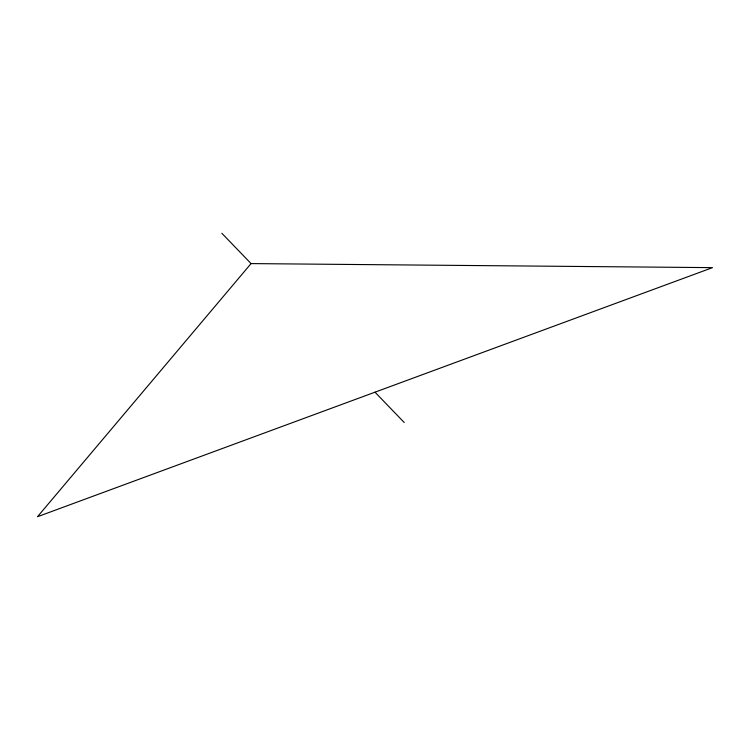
<?xml version="1.0" encoding="UTF-8"?>
<svg xmlns="http://www.w3.org/2000/svg" width="750" height="750" viewBox="0 0 750 750"><rect width="100%" height="100%" fill="white"/><g stroke="black" fill="none" stroke-linecap="round" stroke-linejoin="round"><path stroke-width="1.12" d="M251.062 263.588L37.5 516.722L712.5 267.638L251.062 263.588L221.85 233.278M375 392.184L404.213 422.494"/></g></svg>
